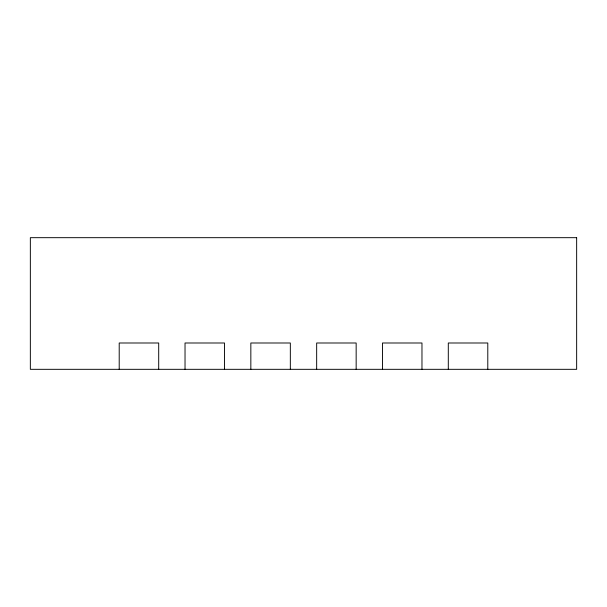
<?xml version="1.0" encoding="UTF-8"?>
<svg xmlns="http://www.w3.org/2000/svg" width="607" height="607" viewBox="0 0 607 607"><rect width="100%" height="100%" fill="white"/><g stroke="black" fill="none" stroke-linecap="round" stroke-linejoin="round"><path stroke-width="0.91" d="M487.793 369.322L487.793 342.993L448.3 342.993L448.3 369.322M421.971 369.322L421.971 342.993L382.486 342.993L382.486 369.322M356.157 369.322L356.157 342.993L316.664 342.993L316.664 369.322M290.336 369.322L290.336 342.993L250.843 342.993L250.843 369.322M224.514 369.322L224.514 342.993L185.029 342.993L185.029 369.322M158.7 369.322L158.7 342.993L119.207 342.993L119.207 369.322M576.65 237.678L30.35 237.678L30.35 369.322L576.65 369.322L576.65 237.678"/></g></svg>
